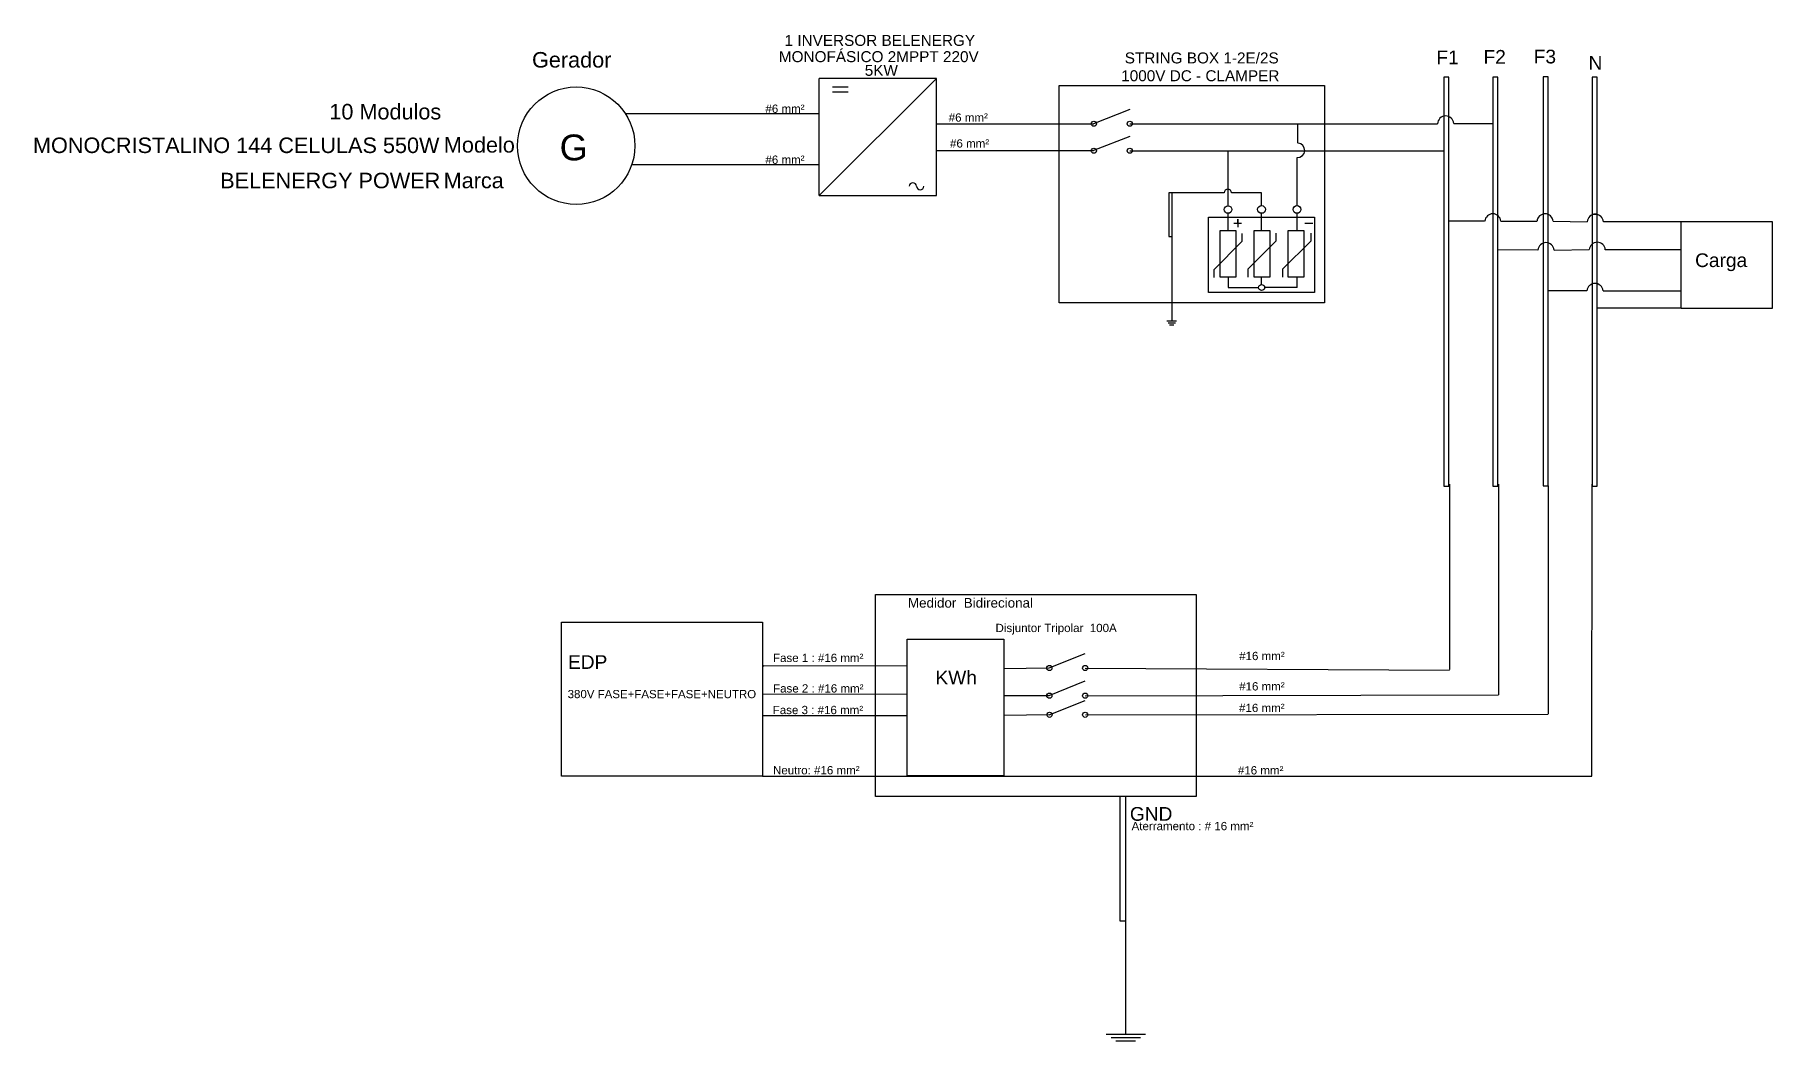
# Model space of a CAD drawing. Header units: millimetres. Extents: x 2563 to 32422, y 1028 to 18311.
import ezdxf

# ---------------------------------------------------------------- set-up
doc = ezdxf.new("R2010")
doc.units = ezdxf.units.MM
doc.styles.add('arial', font='arial.ttf')
doc.styles.get("Standard").update_dxf_attribs({"font": 'arial.ttf'})

msp = doc.modelspace()

# ---------------------------------------------------------------- linework, layer by layer
for p, q in [((18058, 17559), (16046, 17559)), ((18058, 17559), (16046, 15552)), ((16046, 15549), (16046, 17559)), ((16274, 17416), (16543, 17416)), ((16274, 17333), (16543, 17333)), ((18058, 15549), (18058, 17559)), ((26779, 17581), (26779, 10561)), ((26863, 17581), (26779, 17581)), ((26863, 10561), (26863, 17581)), ((27622, 17581), (27622, 11680)), ((27706, 17581), (27622, 17581)), ((27622, 17581), (27622, 10561)), ((27706, 17581), (27622, 17581)), ((27706, 11680), (27706, 17581)), ((27706, 10561), (27706, 17581)), ((28485, 17586), (28485, 11685)), ((28569, 17586), (28485, 17586)), ((28485, 17586), (28485, 10566)), ((28569, 17586), (28485, 17586)), ((28569, 11685), (28569, 17586)), ((28569, 10566), (28569, 17586)), ((29326, 17580), (29326, 11679)), ((29411, 17580), (29326, 17580)), ((29326, 17580), (29326, 10560)), ((29411, 17580), (29326, 17580)), ((29411, 11679), (29411, 17580)), ((29411, 10560), (29411, 17580)), ((16046, 16955), (12714, 16955)), ((18058, 16783), (20755, 16783)), ((21380, 16783), (26671, 16783)), ((24272, 16450), (24272, 16783)), ((26949, 16790), (27623, 16790)), ((18058, 16322), (20755, 16322)), ((21380, 16320), (26779, 16320)), ((23070, 15375), (23070, 16320)), ((24256, 15377), (24256, 16204)), ((16046, 16080), (12823, 16080)), ((16046, 15549), (18058, 15549)), ((23070, 14947), (23070, 15245)), ((23646, 14947), (23646, 15245)), ((24256, 14947), (24256, 15245)), ((27479, 15109), (26863, 15109)), ((27758, 15109), (28379, 15109)), ((28656, 15109), (29243, 15100)), ((29520, 15103), (30788, 15103)), ((30788, 15103), (30856, 15103)), ((23309, 14760), (22826, 14277)), ((23309, 14897), (23309, 14760)), ((23894, 14768), (23411, 14285)), ((23894, 14905), (23894, 14768)), ((24490, 14768), (24007, 14285)), ((24490, 14905), (24490, 14768)), ((28396, 14614), (27704, 14618)), ((28673, 14614), (29276, 14621)), ((29553, 14625), (30512, 14625)), ((30512, 14625), (30856, 14625)), ((22826, 14277), (22826, 14141)), ((23070, 14148), (23070, 13971)), ((23411, 14285), (23411, 14148)), ((23646, 14024), (23646, 14148)), ((24007, 14285), (24007, 14148)), ((24256, 13971), (24256, 14148)), ((23070, 13971), (23594, 13971)), ((24256, 13971), (23699, 13971)), ((29238, 13914), (28569, 13914)), ((29515, 13914), (30856, 13914)), ((29411, 13624), (30856, 13624)), ((26779, 10561), (26863, 10561)), ((26877, 10594), (26877, 7413)), ((27622, 10561), (27706, 10561)), ((27720, 10594), (27720, 6976)), ((28485, 10566), (28569, 10566)), ((28569, 10566), (28569, 6646)), ((29324, 5581), (29328, 10593)), ((29326, 10560), (29411, 10560)), ((15077, 7473), (15072, 7473)), ((15077, 7473), (15092, 7473)), ((17558, 7469), (15092, 7473)), ((20607, 7681), (19991, 7434)), ((19991, 7433), (19212, 7423)), ((20607, 7209), (19991, 6962)), ((20615, 7437), (26877, 7400)), ((15077, 6985), (15072, 6985)), ((17558, 6984), (15077, 6985)), ((19993, 6961), (19218, 6962)), ((20609, 6876), (19993, 6630)), ((20615, 6962), (27720, 6976)), ((15077, 6622), (17558, 6622)), ((19994, 6631), (19216, 6620)), ((20618, 6632), (28565, 6646)), ((15072, 5581), (29324, 5581))]:
    msp.add_line(p, q)
at = {"color": 1}
for p, q in [((21380, 17029), (20755, 16783)), ((21380, 16566), (20755, 16322)), ((23167, 15075), (23304, 15075)), ((23236, 15075), (23236, 15143)), ((23236, 15143), (23236, 15075)), ((23236, 15075), (23236, 15007))]:
    msp.add_line(p, q, dxfattribs=at)
at = {"color": 3}
for p, q in [((22104, 15596), (22054, 15596)), ((22054, 15596), (22054, 14846)), ((23004, 15596), (22104, 15596)), ((22104, 15596), (22104, 13399)), ((23646, 15596), (23128, 15596)), ((23646, 15377), (23646, 15596)), ((22054, 14846), (22104, 14846)), ((22018, 13399), (22186, 13399)), ((22042, 13366), (22165, 13366)), ((22066, 13331), (22138, 13331)), ((21211, 5229), (21211, 3098)), ((21312, 3098), (21312, 5229)), ((21211, 3097), (21312, 3097)), ((21312, 1155), (21312, 3098)), ((21649, 1146), (20975, 1146)), ((21565, 1087), (21059, 1087)), ((21481, 1028), (21143, 1028))]:
    msp.add_line(p, q, dxfattribs=at)
at = {"color": 18, "true_color": 0x000000}
msp.add_line((24389, 15075), (24526, 15075), dxfattribs=at)
for points in [[(20170, 17437), (24726, 17437), (24726, 13709), (20170, 13709)], [(22736, 15176), (24557, 15176), (24557, 13883), (22736, 13883)], [(22935, 14947), (23204, 14947), (23204, 14148), (22935, 14148)], [(23518, 14947), (23787, 14947), (23787, 14148), (23518, 14148)], [(24102, 14947), (24371, 14947), (24371, 14148), (24102, 14148)], [(30856, 15103), (32422, 15103), (32422, 13611), (30856, 13611)], [(17010, 8700), (22524, 8700), (22524, 5228), (17010, 5228)], [(11615, 8227), (15072, 8227), (15072, 5581), (11615, 5581)], [(17558, 7930), (19218, 7930), (19218, 5584), (17558, 5584)]]:
    msp.add_lwpolyline(points, close=True)
for centre, radius in [((11868, 16405), 1009), ((23070, 15310), 64.8), ((23645, 15311), 66.2), ((24255, 15311), 66.2), ((23646, 13971), 52.5), ((19999, 7437), 44), ((20615, 7437), 44), ((19999, 6962), 44), ((20615, 6962), 44), ((20002, 6634), 44), ((20615, 6634), 44)]:
    msp.add_circle(centre, radius)
at = {"color": 1}
for centre in [(20764, 16783), (21380, 16783), (20764, 16320), (21380, 16320)]:
    msp.add_circle(centre, 44, dxfattribs=at)
for centre, radius, start, end in [((26810, 16778), 139, 4.8421, 177.8925), ((24265, 16327), 123, 266.6155, 86.6155), ((17653, 15704), 63.4, 3.9499, 176.0501), ((17780, 15713), 63.4, 183.9499, 356.0501), ((27620, 15097), 139, 4.8264, 175.1736), ((28518, 15097), 139, 4.8264, 175.1736), ((29381, 15091), 139, 4.8264, 175.1489), ((29381, 15088), 139, 4.8264, 175.1489), ((28534, 14603), 139, 4.8264, 175.1736), ((29415, 14609), 139, 4.8264, 175.1489), ((29376, 13902), 139, 4.8264, 175.1736)]:
    msp.add_arc(centre, radius, start, end)
at = {"color": 3}
msp.add_arc((23066, 15595), 62.3, 1.3798, 178.6202, dxfattribs=at)

# ---------------------------------------------------------------- texts
for s, height, p in [('1 INVERSOR BELENERGY', 188.29, (15449, 18120)), ('MONOFÁSICO 2MPPT 220V', 188.29, (15351, 17841)), ('STRING BOX 1-2E/2S', 188.29, (21295, 17819)), ('F1', 235.4, (26651, 17805)), ('F2', 235.4, (27460, 17814)), ('F3', 235.4, (28323, 17819)), ('N', 235, (29266, 17709)), ('5KW', 188.3, (16827, 17606)), ('1000V DC - CLAMPER', 188.29, (21234, 17513)), ('#6 mm²', 142, (15120, 16970)), ('#6 mm²', 142, (18270, 16819)), ('G', 444, (11583, 16154)), ('#6 mm²', 142, (18292, 16374)), ('#6 mm²', 142, (15120, 16095)), ('Carga', 235.4, (31096, 14322)), ('Medidor  Bidirecional', 164.76, (17569, 8474)), ('Disjuntor Tripolar  100A', 141.98, (19074, 8054)), ('EDP', 235.4, (11727, 7422)), ('Fase 1 : #16 mm²', 141.98, (15250, 7540)), ('#16 mm²', 142, (23261, 7573)), ('KWh', 235.4, (18042, 7155)), ('#16 mm²', 142, (23261, 7051)), ('380V FASE+FASE+FASE+NEUTRO', 141.22, (11721, 6919)), ('Fase 2 : #16 mm²', 141.98, (15251, 7016)), ('Fase 3 : #16 mm²', 141.98, (15245, 6645)), ('#16 mm²', 142, (23259, 6681)), ('Neutro: #16 mm²', 141.98, (15250, 5611)), ('#16 mm²', 142, (23239, 5609)), ('GND', 235.4, (21383, 4814)), ('Aterramento : # 16 mm²', 141.98, (21412, 4652))]:
    msp.add_text(s, height=height).set_placement(p)
at = {"style": 'arial'}
for s, p in [('Gerador ', (11109, 17748)), ('Modelo', (9594, 16288)), ('Marca', (9590, 15675))]:
    msp.add_text(s, height=266.2, dxfattribs=at).set_placement(p)
at = {"color": 2, "style": 'arial'}
for s, height, p in [('10 Modulos', 266.2, (7626, 16857)), ('MONOCRISTALINO 144 CELULAS 550W', 266.22, (2533, 16280)), ('BELENERGY POWER', 266.22, (5751, 15675))]:
    msp.add_text(s, height=height, dxfattribs=at).set_placement(p)

doc.saveas('drawing.dxf')
